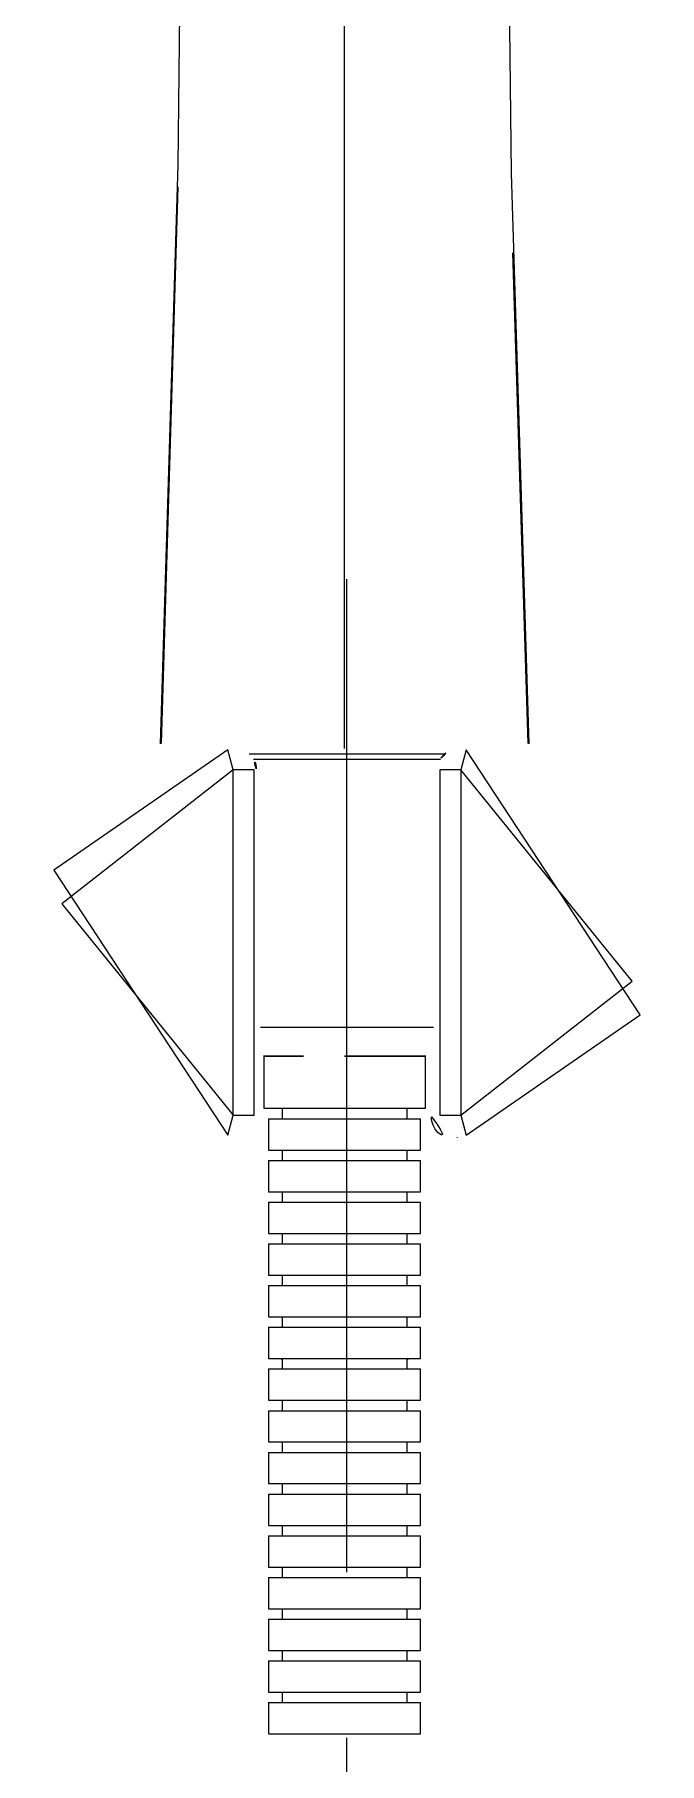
# Model space of a CAD drawing. Extents: x 0 to 16296672895, y -37409619871 to 0.
# Drawn here: x 16296672258.3 to 16296672318.3, y -37409617840.5 to -37409617674.7 of the extents above; entities that cross this region are included whole.
import ezdxf

# ---------------------------------------------------------------- set-up
doc = ezdxf.new("R2010")
doc.units = 0
doc.header["$LTSCALE"] = 10
doc.header["$MEASUREMENT"] = 0
doc.linetypes.add('CENTER2', pattern=[28.575, 19.05, -3.175, 3.175, -3.175])
doc.layers.add('1', color=7, linetype='CONTINUOUS')
doc.layers.add('Cneter', color=1, linetype='CENTER2', lineweight=13)

msp = doc.modelspace()

# ---------------------------------------------------------------- linework, layer by layer
at = {"layer": '1', "color": 7, "linetype": 'Continuous'}
for p, q in [((16296672277.38887, -37409617745.225754), (16296672276.85808, -37409617743.297791)), ((16296672299.76013, -37409617743.297791), (16296672299.22933, -37409617745.2258)), ((16296672278.92194, -37409617743.685349), (16296672288.081329, -37409617743.685341)), ((16296672279.32317, -37409617744.184158), (16296672288.081329, -37409617744.184158)), ((16296672288.081329, -37409617743.685341), (16296672297.69628, -37409617743.685341)), ((16296672288.081329, -37409617744.184158), (16296672297.295031, -37409617744.184158)), ((16296672277.389071, -37409617778.341293), (16296672277.389071, -37409617745.225693)), ((16296672279.387409, -37409617745.226021), (16296672277.389071, -37409617745.226021)), ((16296672279.387409, -37409617778.341011), (16296672279.387409, -37409617745.226021)), ((16296672299.229139, -37409617745.226021), (16296672297.230801, -37409617745.226021)), ((16296672297.230801, -37409617745.226021), (16296672297.230801, -37409617778.341011)), ((16296672299.229139, -37409617745.225739), (16296672299.229139, -37409617778.341339)), ((16296672280.01687, -37409617769.891747), (16296672288.081329, -37409617769.891747)), ((16296672288.081329, -37409617769.891747), (16296672296.601219, -37409617769.891747)), ((16296672280.331329, -37409617772.684837), (16296672280.331329, -37409617777.685341)), ((16296672295.831329, -37409617777.685341), (16296672295.831329, -37409617772.684837)), ((16296672280.331329, -37409617777.685341), (16296672288.081329, -37409617777.685341)), ((16296672282.081329, -37409617777.685341), (16296672282.081329, -37409617778.685341)), ((16296672288.081329, -37409617777.685341), (16296672295.831329, -37409617777.685341)), ((16296672294.081329, -37409617778.685341), (16296672294.081329, -37409617777.685341)), ((16296672276.85807, -37409617780.269241), (16296672277.38887, -37409617778.341232)), ((16296672277.389071, -37409617778.341011), (16296672279.387409, -37409617778.341011)), ((16296672280.78133, -37409617778.685341), (16296672280.78133, -37409617781.685341)), ((16296672280.78133, -37409617778.685341), (16296672288.081329, -37409617778.685341)), ((16296672288.081329, -37409617778.685341), (16296672295.38133, -37409617778.685341)), ((16296672295.38133, -37409617781.685341), (16296672295.38133, -37409617778.685341)), ((16296672297.230801, -37409617778.341011), (16296672299.229139, -37409617778.341011)), ((16296672299.22933, -37409617778.341293), (16296672299.76012, -37409617780.269241)), ((16296672280.78133, -37409617781.685341), (16296672288.081329, -37409617781.685341)), ((16296672280.78133, -37409617782.685341), (16296672280.78133, -37409617785.685341)), ((16296672280.78133, -37409617782.685341), (16296672288.081329, -37409617782.685341)), ((16296672282.081329, -37409617781.685341), (16296672282.081329, -37409617782.685341)), ((16296672288.081329, -37409617781.685341), (16296672295.38133, -37409617781.685341)), ((16296672288.081329, -37409617782.685341), (16296672295.38133, -37409617782.685341)), ((16296672294.081329, -37409617782.685341), (16296672294.081329, -37409617781.685341)), ((16296672295.38133, -37409617785.685341), (16296672295.38133, -37409617782.685341)), ((16296672280.78133, -37409617785.685341), (16296672288.081329, -37409617785.685341)), ((16296672282.081329, -37409617785.685341), (16296672282.081329, -37409617786.685341)), ((16296672288.081329, -37409617785.685341), (16296672295.38133, -37409617785.685341)), ((16296672294.081329, -37409617786.685341), (16296672294.081329, -37409617785.685341)), ((16296672280.78133, -37409617786.685341), (16296672280.78133, -37409617789.685341)), ((16296672280.78133, -37409617786.685341), (16296672288.081329, -37409617786.685341)), ((16296672288.081329, -37409617786.685341), (16296672295.38133, -37409617786.685341)), ((16296672295.38133, -37409617789.685341), (16296672295.38133, -37409617786.685341)), ((16296672280.78133, -37409617789.685341), (16296672288.081329, -37409617789.685341)), ((16296672282.081329, -37409617789.685341), (16296672282.081329, -37409617790.685341)), ((16296672288.081329, -37409617789.685341), (16296672295.38133, -37409617789.685341)), ((16296672294.081329, -37409617790.685341), (16296672294.081329, -37409617789.685341)), ((16296672280.78133, -37409617790.685341), (16296672280.78133, -37409617793.685341)), ((16296672280.78133, -37409617790.685341), (16296672288.081329, -37409617790.685341)), ((16296672288.081329, -37409617790.685341), (16296672295.38133, -37409617790.685341)), ((16296672295.38133, -37409617793.685341), (16296672295.38133, -37409617790.685341)), ((16296672280.78133, -37409617793.685341), (16296672288.081329, -37409617793.685341)), ((16296672280.78133, -37409617794.685341), (16296672280.78133, -37409617797.685341)), ((16296672280.78133, -37409617794.685341), (16296672288.081329, -37409617794.685341)), ((16296672282.081329, -37409617793.685341), (16296672282.081329, -37409617794.685341)), ((16296672288.081329, -37409617793.685341), (16296672295.38133, -37409617793.685341)), ((16296672288.081329, -37409617794.685341), (16296672295.38133, -37409617794.685341)), ((16296672294.081329, -37409617794.685341), (16296672294.081329, -37409617793.685341)), ((16296672295.38133, -37409617797.685341), (16296672295.38133, -37409617794.685341)), ((16296672280.78133, -37409617797.685341), (16296672288.081329, -37409617797.685341)), ((16296672282.081329, -37409617797.685341), (16296672282.081329, -37409617798.685341)), ((16296672288.081329, -37409617797.685341), (16296672295.38133, -37409617797.685341)), ((16296672294.081329, -37409617798.685341), (16296672294.081329, -37409617797.685341)), ((16296672280.78133, -37409617798.685341), (16296672280.78133, -37409617801.685341)), ((16296672280.78133, -37409617798.685341), (16296672288.081329, -37409617798.685341)), ((16296672288.081329, -37409617798.685341), (16296672295.38133, -37409617798.685341)), ((16296672295.38133, -37409617801.685341), (16296672295.38133, -37409617798.685341)), ((16296672280.78133, -37409617801.685341), (16296672288.081329, -37409617801.685341)), ((16296672280.78133, -37409617802.685341), (16296672280.78133, -37409617805.685341)), ((16296672280.78133, -37409617802.685341), (16296672288.081329, -37409617802.685341)), ((16296672282.081329, -37409617801.685341), (16296672282.081329, -37409617802.685341)), ((16296672288.081329, -37409617801.685341), (16296672295.38133, -37409617801.685341)), ((16296672288.081329, -37409617802.685341), (16296672295.38133, -37409617802.685341)), ((16296672294.081329, -37409617802.685341), (16296672294.081329, -37409617801.685341)), ((16296672295.38133, -37409617805.685341), (16296672295.38133, -37409617802.685341)), ((16296672280.78133, -37409617805.685341), (16296672288.081329, -37409617805.685341)), ((16296672282.081329, -37409617805.685341), (16296672282.081329, -37409617806.685341)), ((16296672288.081329, -37409617805.685341), (16296672295.38133, -37409617805.685341)), ((16296672294.081329, -37409617806.685341), (16296672294.081329, -37409617805.685341)), ((16296672280.78133, -37409617806.685341), (16296672280.78133, -37409617809.685341)), ((16296672280.78133, -37409617806.685341), (16296672288.081329, -37409617806.685341)), ((16296672288.081329, -37409617806.685341), (16296672295.38133, -37409617806.685341)), ((16296672295.38133, -37409617809.685341), (16296672295.38133, -37409617806.685341)), ((16296672280.78133, -37409617809.685341), (16296672288.081329, -37409617809.685341)), ((16296672280.78133, -37409617810.685341), (16296672280.78133, -37409617813.685341)), ((16296672280.78133, -37409617810.685341), (16296672288.081329, -37409617810.685341)), ((16296672282.081329, -37409617809.685341), (16296672282.081329, -37409617810.685341)), ((16296672288.081329, -37409617809.685341), (16296672295.38133, -37409617809.685341)), ((16296672288.081329, -37409617810.685341), (16296672295.38133, -37409617810.685341)), ((16296672294.081329, -37409617810.685341), (16296672294.081329, -37409617809.685341)), ((16296672295.38133, -37409617813.685341), (16296672295.38133, -37409617810.685341)), ((16296672280.78133, -37409617813.685341), (16296672288.081329, -37409617813.685341)), ((16296672282.081329, -37409617813.685341), (16296672282.081329, -37409617814.685341)), ((16296672288.081329, -37409617813.685341), (16296672295.38133, -37409617813.685341)), ((16296672294.081329, -37409617814.685341), (16296672294.081329, -37409617813.685341)), ((16296672280.78133, -37409617814.685341), (16296672280.78133, -37409617817.685341)), ((16296672280.78133, -37409617814.685341), (16296672288.081329, -37409617814.685341)), ((16296672288.081329, -37409617814.685341), (16296672295.38133, -37409617814.685341)), ((16296672295.38133, -37409617817.685341), (16296672295.38133, -37409617814.685341)), ((16296672280.78133, -37409617817.685341), (16296672288.081329, -37409617817.685341)), ((16296672282.081329, -37409617817.685341), (16296672282.081329, -37409617818.685341)), ((16296672288.081329, -37409617817.685341), (16296672295.38133, -37409617817.685341)), ((16296672294.081329, -37409617818.685341), (16296672294.081329, -37409617817.685341)), ((16296672280.78133, -37409617818.685341), (16296672280.78133, -37409617821.685341)), ((16296672280.78133, -37409617818.685341), (16296672288.081329, -37409617818.685341)), ((16296672288.081329, -37409617818.685341), (16296672295.38133, -37409617818.685341)), ((16296672295.38133, -37409617821.685341), (16296672295.38133, -37409617818.685341)), ((16296672280.78133, -37409617821.685341), (16296672288.081329, -37409617821.685341)), ((16296672280.78133, -37409617822.685341), (16296672280.78133, -37409617825.685341)), ((16296672280.78133, -37409617822.685341), (16296672288.081329, -37409617822.685341)), ((16296672282.081329, -37409617821.685341), (16296672282.081329, -37409617822.685341)), ((16296672288.081329, -37409617821.685341), (16296672295.38133, -37409617821.685341)), ((16296672288.081329, -37409617822.685341), (16296672295.38133, -37409617822.685341)), ((16296672294.081329, -37409617822.685341), (16296672294.081329, -37409617821.685341)), ((16296672295.38133, -37409617825.685341), (16296672295.38133, -37409617822.685341)), ((16296672280.78133, -37409617825.685341), (16296672288.081329, -37409617825.685341)), ((16296672282.081329, -37409617825.685341), (16296672282.081329, -37409617826.685341)), ((16296672288.081329, -37409617825.685341), (16296672295.38133, -37409617825.685341)), ((16296672294.081329, -37409617826.685341), (16296672294.081329, -37409617825.685341)), ((16296672280.78133, -37409617826.685341), (16296672280.78133, -37409617829.685341)), ((16296672280.78133, -37409617826.685341), (16296672288.081329, -37409617826.685341)), ((16296672288.081329, -37409617826.685341), (16296672295.38133, -37409617826.685341)), ((16296672295.38133, -37409617829.685341), (16296672295.38133, -37409617826.685341)), ((16296672280.78133, -37409617829.685341), (16296672288.081329, -37409617829.685341)), ((16296672280.78133, -37409617830.685341), (16296672280.78133, -37409617833.685341)), ((16296672280.78133, -37409617830.685341), (16296672288.081329, -37409617830.685341)), ((16296672282.081329, -37409617829.685341), (16296672282.081329, -37409617830.685341)), ((16296672288.081329, -37409617829.685341), (16296672295.38133, -37409617829.685341)), ((16296672288.081329, -37409617830.685341), (16296672295.38133, -37409617830.685341)), ((16296672294.081329, -37409617830.685341), (16296672294.081329, -37409617829.685341)), ((16296672295.38133, -37409617833.685341), (16296672295.38133, -37409617830.685341)), ((16296672280.78133, -37409617833.685341), (16296672288.081329, -37409617833.685341)), ((16296672282.081329, -37409617833.685341), (16296672282.081329, -37409617834.685341)), ((16296672288.081329, -37409617833.685341), (16296672295.38133, -37409617833.685341)), ((16296672294.081329, -37409617834.685341), (16296672294.081329, -37409617833.685341)), ((16296672280.78133, -37409617834.685341), (16296672280.78133, -37409617837.685341)), ((16296672280.78133, -37409617834.685341), (16296672288.081329, -37409617834.685341)), ((16296672288.081329, -37409617834.685341), (16296672295.38133, -37409617834.685341)), ((16296672295.38133, -37409617837.685341), (16296672295.38133, -37409617834.685341)), ((16296672280.78133, -37409617837.685341), (16296672288.081329, -37409617837.685341)), ((16296672288.081329, -37409617837.685341), (16296672295.38133, -37409617837.685341))]:
    msp.add_line(p, q, dxfattribs=at)
for points in [[(16296672270.400459, -37409617742.712242, 0), (16296672271.34038, -37409617714.913757, 0), (16296672272.098801, -37409617687.209732, 0), (16296672272.35425, -37409617676.479218, 0), (16296672272.56905, -37409617665.983749, 0), (16296672272.65659, -37409617655.804489, 0), (16296672272.55719, -37409617646.020683, 0)], [(16296672303.605471, -37409617646.020973, 0), (16296672303.50593, -37409617655.986008, 0), (16296672303.599701, -37409617666.360046, 0), (16296672303.82193, -37409617677.058678, 0), (16296672304.08293, -37409617687.996223, 0), (16296672304.36581, -37409617699.06427, 0), (16296672305.76219, -37409617742.711967, 0)], [(16296672288.081329, -37409617743.185417, 0), (16296672288.081329, -37409617738.292526, 0), (16296672288.081329, -37409617733.304741, 0), (16296672288.081329, -37409617728.120956, 0), (16296672288.081329, -37409617722.639862, 0), (16296672288.081329, -37409617716.767578, 0), (16296672288.081329, -37409617710.007538, 0), (16296672288.081329, -37409617702.932716, 0), (16296672288.081329, -37409617695.676453, 0), (16296672288.081329, -37409617684.746437, 0), (16296672288.081329, -37409617674.076828, 0), (16296672288.081329, -37409617663.638779, 0), (16296672288.081329, -37409617653.310699, 0)], [(16296672305.7106, -37409617742.697594, 0), (16296672304.613041, -37409617708.868607, 0), (16296672304.246281, -37409617695.638062, 0), (16296672303.938101, -37409617682.476501, 0)], [(16296672272.05831, -37409617689.288223, 0), (16296672271.663839, -37409617704.204948, 0), (16296672271.20746, -37409617719.154922, 0), (16296672270.4517, -37409617742.696617, 0)], [(16296672276.8582, -37409617743.297752, 0), (16296672273.61132, -37409617744.348213, 0), (16296672270.465891, -37409617745.705597, 0), (16296672267.466181, -37409617747.398666, 0), (16296672264.676821, -37409617749.463364, 0), (16296672262.98045, -37409617751.065727, 0), (16296672261.46002, -37409617752.860924, 0), (16296672260.16798, -37409617754.852837, 0), (16296672259.16823, -37409617757.031662, 0), (16296672258.52965, -37409617759.363426, 0), (16296672258.309231, -37409617761.783447, 0), (16296672258.529631, -37409617764.203453, 0), (16296672259.16819, -37409617766.535233, 0), (16296672260.16791, -37409617768.714043, 0), (16296672261.459921, -37409617770.705978, 0), (16296672262.98033, -37409617772.50119, 0), (16296672264.676741, -37409617774.103577, 0), (16296672267.466089, -37409617776.168297, 0), (16296672270.465811, -37409617777.861397, 0), (16296672273.61128, -37409617779.218811, 0), (16296672276.858191, -37409617780.269279, 0)], [(16296672270.400471, -37409617742.712242, 0), (16296672270.430651, -37409617742.902039, 0), (16296672270.511589, -37409617743.044594, 0)], [(16296672272.618429, -37409617743.001198, 0), (16296672271.72397, -37409617742.92997, 0), (16296672271.043779, -37409617742.848557, 0), (16296672270.61783, -37409617742.773193, 0), (16296672270.472879, -37409617742.739761, 0), (16296672270.42275, -37409617742.72467, 0), (16296672270.400471, -37409617742.712242, 0)], [(16296672270.404751, -37409617742.70282, 0), (16296672270.43614, -37409617742.912727, 0)], [(16296672270.506729, -37409617743.038597, 0), (16296672270.894739, -37409617743.172974, 0), (16296672271.515329, -37409617743.298332, 0), (16296672272.928141, -37409617743.473831, 0)], [(16296672272.618429, -37409617743.001198, 0), (16296672272.70895, -37409617743.307602, 0), (16296672272.90975, -37409617743.473557, 0)], [(16296672272.618429, -37409617743.001198, 0), (16296672272.969419, -37409617743.019913, 0), (16296672273.485121, -37409617743.038986, 0), (16296672274.70812, -37409617743.068703, 0)], [(16296672274.70812, -37409617743.068703, 0), (16296672274.79048, -37409617743.437653, 0), (16296672274.894569, -37409617743.552696, 0), (16296672275.007879, -37409617743.58551, 0)], [(16296672288.081329, -37409617743.185417, 0), (16296672284.104759, -37409617743.179047, 0), (16296672280.24305, -37409617743.158913, 0), (16296672277.37929, -37409617743.124771, 0), (16296672274.70812, -37409617743.068703, 0)], [(16296672279.387409, -37409617745.226021, 0), (16296672279.386021, -37409617745.152473, 0), (16296672279.381929, -37409617745.079033, 0), (16296672279.375151, -37409617745.005783, 0), (16296672279.365681, -37409617744.932823, 0), (16296672279.353531, -37409617744.860268, 0), (16296672279.33873, -37409617744.788208, 0), (16296672279.321289, -37409617744.716743, 0), (16296672279.301241, -37409617744.645973, 0), (16296672279.278589, -37409617744.575974, 0), (16296672279.253401, -37409617744.506859, 0), (16296672279.225679, -37409617744.438713, 0), (16296672279.195471, -37409617744.371643, 0), (16296672279.162821, -37409617744.305717, 0), (16296672279.127769, -37409617744.241043, 0), (16296672279.09037, -37409617744.177696, 0), (16296672279.050671, -37409617744.115784, 0), (16296672279.00872, -37409617744.055359, 0), (16296672278.964581, -37409617743.996521, 0), (16296672278.918301, -37409617743.939346, 0), (16296672278.869961, -37409617743.883911, 0), (16296672278.819611, -37409617743.830292, 0), (16296672278.76733, -37409617743.778557, 0), (16296672278.713181, -37409617743.72879, 0), (16296672278.657249, -37409617743.681053, 0), (16296672278.59959, -37409617743.635391, 0), (16296672278.5403, -37409617743.591888, 0), (16296672278.47945, -37409617743.550598, 0), (16296672278.41713, -37409617743.511574, 0), (16296672278.353411, -37409617743.474861, 0), (16296672278.288389, -37409617743.440529, 0), (16296672278.22216, -37409617743.408607, 0), (16296672278.154791, -37409617743.379143, 0), (16296672278.08639, -37409617743.35218, 0), (16296672278.01705, -37409617743.327751, 0), (16296672277.946859, -37409617743.305893, 0), (16296672277.87591, -37409617743.286629, 0), (16296672277.8043, -37409617743.269989, 0), (16296672277.73214, -37409617743.255997, 0), (16296672277.6595, -37409617743.244667, 0), (16296672277.58651, -37409617743.236023, 0), (16296672277.513241, -37409617743.230072, 0), (16296672277.43981, -37409617743.226807, 0), (16296672277.366301, -37409617743.226257, 0), (16296672277.292839, -37409617743.228416, 0), (16296672277.21949, -37409617743.233276, 0), (16296672277.146379, -37409617743.240837, 0), (16296672277.073601, -37409617743.251083, 0), (16296672277.00124, -37409617743.263992, 0), (16296672276.929411, -37409617743.279556, 0), (16296672276.8582, -37409617743.29776, 0)], [(16296672301.45454, -37409617743.068687, 0), (16296672298.022011, -37409617743.136414, 0), (16296672294.284389, -37409617743.169456, 0), (16296672288.081329, -37409617743.185417, 0)], [(16296672288.081329, -37409617743.185417, 0), (16296672288.081329, -37409617743.65358, 0), (16296672288.081329, -37409617743.684181, 0), (16296672288.081329, -37409617743.68528, 0), (16296672288.081329, -37409617743.685341, 0), (16296672288.081329, -37409617743.685341, 0), (16296672288.081329, -37409617743.685341, 0), (16296672288.081329, -37409617743.685341, 0), (16296672288.081329, -37409617743.68531, 0), (16296672288.081329, -37409617743.685211, 0)], [(16296672299.76, -37409617743.29776, 0), (16296672299.688789, -37409617743.279556, 0), (16296672299.616961, -37409617743.263992, 0), (16296672299.5446, -37409617743.251083, 0), (16296672299.471821, -37409617743.240837, 0), (16296672299.39871, -37409617743.233276, 0), (16296672299.325371, -37409617743.228416, 0), (16296672299.2519, -37409617743.226257, 0), (16296672299.1784, -37409617743.226807, 0), (16296672299.104959, -37409617743.230072, 0), (16296672299.0317, -37409617743.236023, 0), (16296672298.9587, -37409617743.244667, 0), (16296672298.88607, -37409617743.255997, 0), (16296672298.8139, -37409617743.269989, 0), (16296672298.74229, -37409617743.286629, 0), (16296672298.67135, -37409617743.305893, 0), (16296672298.601151, -37409617743.327751, 0), (16296672298.531811, -37409617743.35218, 0), (16296672298.463409, -37409617743.379143, 0), (16296672298.396049, -37409617743.408607, 0), (16296672298.329809, -37409617743.440529, 0), (16296672298.26479, -37409617743.474861, 0), (16296672298.201071, -37409617743.511574, 0), (16296672298.13875, -37409617743.550591, 0), (16296672298.0779, -37409617743.591888, 0), (16296672298.01861, -37409617743.635391, 0), (16296672297.96096, -37409617743.681053, 0), (16296672297.90502, -37409617743.72879, 0), (16296672297.85087, -37409617743.778557, 0), (16296672297.79859, -37409617743.830292, 0), (16296672297.74824, -37409617743.883911, 0), (16296672297.6999, -37409617743.939346, 0), (16296672297.653629, -37409617743.996521, 0), (16296672297.609489, -37409617744.055359, 0), (16296672297.56753, -37409617744.115784, 0), (16296672297.52783, -37409617744.177696, 0), (16296672297.490431, -37409617744.241043, 0), (16296672297.455379, -37409617744.305717, 0), (16296672297.422729, -37409617744.371643, 0), (16296672297.39253, -37409617744.438713, 0), (16296672297.364811, -37409617744.506859, 0), (16296672297.339609, -37409617744.575974, 0), (16296672297.316971, -37409617744.645973, 0), (16296672297.296909, -37409617744.716743, 0), (16296672297.27947, -37409617744.788208, 0), (16296672297.264669, -37409617744.860268, 0), (16296672297.252529, -37409617744.932823, 0), (16296672297.24305, -37409617745.005783, 0), (16296672297.236271, -37409617745.079033, 0), (16296672297.23218, -37409617745.152473, 0), (16296672297.230801, -37409617745.226021, 0)], [(16296672299.55228, -37409617743.24118, 0), (16296672299.668659, -37409617743.272743, 0), (16296672299.76, -37409617743.29776, 0)], [(16296672299.76001, -37409617780.269279, 0), (16296672303.006889, -37409617779.218819, 0), (16296672306.152321, -37409617777.861427, 0), (16296672309.152031, -37409617776.168373, 0), (16296672311.941389, -37409617774.103668, 0), (16296672313.63776, -37409617772.501289, 0), (16296672315.15819, -37409617770.706108, 0), (16296672316.45023, -37409617768.71418, 0), (16296672317.44998, -37409617766.535362, 0), (16296672318.088551, -37409617764.203583, 0), (16296672318.308981, -37409617761.783577, 0), (16296672318.08857, -37409617759.363571, 0), (16296672317.45001, -37409617757.031792, 0), (16296672316.450291, -37409617754.852982, 0), (16296672315.158291, -37409617752.861053, 0), (16296672313.637871, -37409617751.065826, 0), (16296672311.94146, -37409617749.463448, 0), (16296672309.152109, -37409617747.398727, 0), (16296672306.15238, -37409617745.705627, 0), (16296672303.00691, -37409617744.348213, 0), (16296672299.76, -37409617743.297752, 0)], [(16296672301.268129, -37409617743.552681, 0), (16296672301.422239, -37409617743.320778, 0), (16296672301.45454, -37409617743.068687, 0)], [(16296672303.544241, -37409617743.001198, 0), (16296672303.124889, -37409617743.023079, 0), (16296672302.69533, -37409617743.036911, 0), (16296672302.129789, -37409617743.052139, 0), (16296672301.45454, -37409617743.068687, 0)], [(16296672303.07366, -37409617743.511841, 0), (16296672303.443371, -37409617743.321953, 0), (16296672303.544241, -37409617743.001198, 0)], [(16296672303.23385, -37409617743.474129, 0), (16296672304.19521, -37409617743.365593, 0), (16296672304.939831, -37409617743.246193, 0), (16296672305.65568, -37409617743.038918, 0)], [(16296672305.76218, -37409617742.711967, 0), (16296672305.745211, -37409617742.722252, 0), (16296672305.723539, -37409617742.730057, 0), (16296672305.67345, -37409617742.743599, 0), (16296672305.56962, -37409617742.767403, 0), (16296672305.357691, -37409617742.809959, 0), (16296672304.853239, -37409617742.884117, 0), (16296672303.544241, -37409617743.001198, 0)], [(16296672305.5434, -37409617743.070847, 0), (16296672305.665501, -37409617742.873497, 0), (16296672305.692341, -37409617742.692703, 0)], [(16296672305.60001, -37409617743.082687, 0), (16296672305.612101, -37409617743.069, 0), (16296672305.618891, -37409617743.058159, 0)], [(16296672305.60771, -37409617743.091667, 0), (16296672305.737551, -37409617742.886147, 0), (16296672305.76218, -37409617742.711967, 0)], [(16296672272.902929, -37409617743.472961, 0), (16296672273.447041, -37409617743.509804, 0), (16296672274.15534, -37409617743.535477, 0)], [(16296672274.15534, -37409617743.535477, 0), (16296672274.54142, -37409617743.546127, 0), (16296672274.913429, -37409617743.553223, 0)], [(16296672275.00787, -37409617743.585518, 0), (16296672274.597281, -37409617743.577782, 0), (16296672274.30018, -37409617743.570442, 0)], [(16296672274.482031, -37409617744.034492, 0), (16296672275.22525, -37409617743.785828, 0), (16296672275.965031, -37409617743.555054, 0)], [(16296672274.82461, -37409617743.551178, 0), (16296672275.021151, -37409617743.554337, 0)], [(16296672274.91818, -37409617743.520279, 0), (16296672274.929541, -37409617743.521103, 0), (16296672274.941351, -37409617743.521927, 0), (16296672274.953609, -37409617743.522751, 0), (16296672274.966311, -37409617743.523567, 0), (16296672274.97945, -37409617743.524384, 0), (16296672274.99304, -37409617743.525177, 0), (16296672275.007071, -37409617743.525993, 0), (16296672275.02153, -37409617743.526787, 0), (16296672275.036421, -37409617743.527588, 0), (16296672275.05175, -37409617743.528381, 0), (16296672275.067511, -37409617743.529167, 0), (16296672275.0837, -37409617743.529953, 0), (16296672275.1003, -37409617743.530724, 0), (16296672275.117331, -37409617743.531487, 0), (16296672275.134781, -37409617743.532257, 0), (16296672275.152651, -37409617743.53302, 0), (16296672275.170919, -37409617743.533783, 0), (16296672275.18961, -37409617743.534531, 0), (16296672275.2087, -37409617743.535271, 0), (16296672275.228189, -37409617743.536011, 0), (16296672275.248091, -37409617743.536743, 0), (16296672275.268379, -37409617743.537468, 0), (16296672275.289061, -37409617743.538193, 0), (16296672275.310141, -37409617743.538902, 0), (16296672275.3316, -37409617743.539597, 0), (16296672275.353439, -37409617743.540314, 0), (16296672275.375669, -37409617743.541, 0), (16296672275.39826, -37409617743.541687, 0), (16296672275.42123, -37409617743.542374, 0), (16296672275.444571, -37409617743.543037, 0), (16296672275.468269, -37409617743.543701, 0), (16296672275.492331, -37409617743.544357, 0), (16296672275.51675, -37409617743.545013, 0), (16296672275.541519, -37409617743.545647, 0), (16296672275.566641, -37409617743.546303, 0), (16296672275.5921, -37409617743.546921, 0), (16296672275.617901, -37409617743.547539, 0), (16296672275.644039, -37409617743.548149, 0), (16296672275.6705, -37409617743.548752, 0), (16296672275.6973, -37409617743.549347, 0), (16296672275.724409, -37409617743.549942, 0), (16296672275.751841, -37409617743.550507, 0), (16296672275.779591, -37409617743.551086, 0), (16296672275.80764, -37409617743.551651, 0), (16296672275.836, -37409617743.552208, 0), (16296672275.86466, -37409617743.55275, 0), (16296672275.89361, -37409617743.553284, 0), (16296672275.92285, -37409617743.55381, 0), (16296672275.95237, -37409617743.554329, 0), (16296672275.98217, -37409617743.55484, 0)], [(16296672276.00065, -37409617743.602058, 0), (16296672275.485411, -37409617743.593887, 0), (16296672275.118811, -37409617743.587547, 0)], [(16296672276.93309, -37409617743.569946, 0), (16296672277.132641, -37409617743.572906, 0), (16296672277.333599, -37409617743.575798, 0), (16296672277.53591, -37409617743.578644, 0), (16296672277.739559, -37409617743.581444, 0), (16296672277.94453, -37409617743.584167, 0), (16296672278.15078, -37409617743.586853, 0), (16296672278.358299, -37409617743.58947, 0), (16296672278.567051, -37409617743.592041, 0), (16296672278.777, -37409617743.594551, 0), (16296672278.98814, -37409617743.597008, 0), (16296672279.20043, -37409617743.599403, 0), (16296672279.41386, -37409617743.601753, 0), (16296672279.62838, -37409617743.604027, 0), (16296672279.843969, -37409617743.606262, 0), (16296672280.060619, -37409617743.608437, 0), (16296672280.278271, -37409617743.610542, 0), (16296672280.496929, -37409617743.612602, 0), (16296672280.716539, -37409617743.614594, 0), (16296672280.93709, -37409617743.616531, 0), (16296672281.158541, -37409617743.618408, 0), (16296672281.38088, -37409617743.620232, 0), (16296672281.604071, -37409617743.621986, 0), (16296672281.828079, -37409617743.623688, 0), (16296672282.052879, -37409617743.625328, 0), (16296672282.27845, -37409617743.626907, 0), (16296672282.504749, -37409617743.628433, 0), (16296672282.73177, -37409617743.629883, 0), (16296672282.959459, -37409617743.631287, 0), (16296672283.187799, -37409617743.632622, 0), (16296672283.416771, -37409617743.633904, 0), (16296672283.64632, -37409617743.635109, 0), (16296672283.87645, -37409617743.636269, 0), (16296672284.1071, -37409617743.63736, 0), (16296672284.338261, -37409617743.63839, 0), (16296672284.569889, -37409617743.639359, 0), (16296672284.80197, -37409617743.640259, 0), (16296672285.03447, -37409617743.641113, 0), (16296672285.267349, -37409617743.641891, 0), (16296672285.500589, -37409617743.642609, 0), (16296672285.734159, -37409617743.643257, 0), (16296672285.968031, -37409617743.64386, 0), (16296672286.20216, -37409617743.644386, 0), (16296672286.436541, -37409617743.644867, 0), (16296672286.67112, -37409617743.645271, 0), (16296672286.90588, -37409617743.645622, 0), (16296672287.140791, -37409617743.645897, 0), (16296672287.37582, -37409617743.646118, 0), (16296672287.610941, -37409617743.646278, 0), (16296672287.846121, -37409617743.64637, 0), (16296672288.081329, -37409617743.6464, 0)], [(16296672288.081329, -37409617743.685211, 0), (16296672285.43722, -37409617743.681297, 0), (16296672283.185129, -37409617743.672783, 0), (16296672281.14559, -37409617743.659401, 0), (16296672279.62553, -37409617743.646133, 0), (16296672278.235519, -37409617743.631508, 0), (16296672276.935711, -37409617743.615356, 0)], [(16296672279.584669, -37409617745.172287, 0), (16296672279.58432, -37409617745.135948, 0), (16296672279.583309, -37409617745.099609, 0), (16296672279.58165, -37409617745.063301, 0), (16296672279.579321, -37409617745.027031, 0), (16296672279.57634, -37409617744.990807, 0), (16296672279.572701, -37409617744.954643, 0), (16296672279.568411, -37409617744.918549, 0), (16296672279.56345, -37409617744.882553, 0), (16296672279.55785, -37409617744.846626, 0), (16296672279.55159, -37409617744.810822, 0), (16296672279.544689, -37409617744.775139, 0), (16296672279.53714, -37409617744.739594, 0), (16296672279.52894, -37409617744.70417, 0), (16296672279.520109, -37409617744.668907, 0), (16296672279.51063, -37409617744.633827, 0), (16296672279.500521, -37409617744.598907, 0), (16296672279.489771, -37409617744.564194, 0), (16296672279.478399, -37409617744.529663, 0), (16296672279.4664, -37409617744.495354, 0), (16296672279.453791, -37409617744.461273, 0), (16296672279.44055, -37409617744.427406, 0), (16296672279.426701, -37409617744.393806, 0), (16296672279.412251, -37409617744.360458, 0), (16296672279.39719, -37409617744.327377, 0), (16296672279.381531, -37409617744.294579, 0), (16296672279.36528, -37409617744.262062, 0), (16296672279.34845, -37409617744.229851, 0), (16296672279.33103, -37409617744.197952, 0), (16296672279.31303, -37409617744.166367, 0), (16296672279.29447, -37409617744.135132, 0), (16296672279.275339, -37409617744.104233, 0), (16296672279.25565, -37409617744.073677, 0), (16296672279.235411, -37409617744.043488, 0), (16296672279.214621, -37409617744.013672, 0), (16296672279.1933, -37409617743.984238, 0), (16296672279.17145, -37409617743.9552, 0), (16296672279.149071, -37409617743.926559, 0), (16296672279.126181, -37409617743.898338, 0), (16296672279.102779, -37409617743.870529, 0), (16296672279.07888, -37409617743.843147, 0), (16296672279.054489, -37409617743.816223, 0), (16296672279.02961, -37409617743.789726, 0), (16296672279.00425, -37409617743.763687, 0), (16296672278.97843, -37409617743.738129, 0), (16296672278.952141, -37409617743.713043, 0), (16296672278.925409, -37409617743.688423, 0), (16296672278.89823, -37409617743.664307, 0), (16296672278.870621, -37409617743.640694, 0), (16296672278.842581, -37409617743.617569, 0), (16296672278.814131, -37409617743.594963, 0)], [(16296672288.081329, -37409617743.6464, 0), (16296672288.32745, -37409617743.64637, 0), (16296672288.57354, -37409617743.646263, 0), (16296672288.819559, -37409617743.646103, 0), (16296672289.065479, -37409617743.645851, 0), (16296672289.31126, -37409617743.645554, 0), (16296672289.55687, -37409617743.645157, 0), (16296672289.802271, -37409617743.644722, 0), (16296672290.04744, -37409617743.644203, 0), (16296672290.29233, -37409617743.643623, 0), (16296672290.536909, -37409617743.642967, 0), (16296672290.781151, -37409617743.64225, 0), (16296672291.025021, -37409617743.641457, 0), (16296672291.26848, -37409617743.640602, 0), (16296672291.51149, -37409617743.639679, 0), (16296672291.75403, -37409617743.638687, 0), (16296672291.996059, -37409617743.637627, 0), (16296672292.237539, -37409617743.636497, 0), (16296672292.478451, -37409617743.635307, 0), (16296672292.71874, -37409617743.634041, 0), (16296672292.958389, -37409617743.632713, 0), (16296672293.197359, -37409617743.631317, 0), (16296672293.435619, -37409617743.629852, 0), (16296672293.67313, -37409617743.628326, 0), (16296672293.90987, -37409617743.626732, 0), (16296672294.14579, -37409617743.625069, 0), (16296672294.38088, -37409617743.623337, 0), (16296672294.615089, -37409617743.621552, 0), (16296672294.848379, -37409617743.61969, 0), (16296672295.08074, -37409617743.617767, 0), (16296672295.31213, -37409617743.615784, 0), (16296672295.542509, -37409617743.613731, 0), (16296672295.771851, -37409617743.61161, 0), (16296672296.00012, -37409617743.609428, 0), (16296672296.227289, -37409617743.607193, 0), (16296672296.453329, -37409617743.604881, 0), (16296672296.678209, -37409617743.602509, 0), (16296672296.90189, -37409617743.600067, 0), (16296672297.12434, -37409617743.59758, 0), (16296672297.345539, -37409617743.595016, 0), (16296672297.565439, -37409617743.5924, 0), (16296672297.784031, -37409617743.589722, 0), (16296672298.00127, -37409617743.586983, 0), (16296672298.217131, -37409617743.584183, 0), (16296672298.43158, -37409617743.581306, 0), (16296672298.6446, -37409617743.5784, 0), (16296672298.85614, -37409617743.575417, 0), (16296672299.066179, -37409617743.572372, 0), (16296672299.2747, -37409617743.569267, 0), (16296672299.481661, -37409617743.566116, 0), (16296672299.68704, -37409617743.562897, 0)], [(16296672299.680429, -37409617743.609123, 0), (16296672298.0019, -37409617743.630653, 0), (16296672296.120609, -37409617743.650032, 0), (16296672294.014641, -37409617743.666641, 0), (16296672292.27784, -37409617743.676064, 0), (16296672290.31193, -37409617743.682259, 0), (16296672288.081329, -37409617743.685211, 0)], [(16296672297.81127, -37409617743.589378, 0), (16296672297.78257, -37409617743.611961, 0), (16296672297.754299, -37409617743.635071, 0), (16296672297.72644, -37409617743.658691, 0), (16296672297.69903, -37409617743.682823, 0), (16296672297.67206, -37409617743.707443, 0), (16296672297.64554, -37409617743.732552, 0), (16296672297.61948, -37409617743.758148, 0), (16296672297.593901, -37409617743.78421, 0), (16296672297.56879, -37409617743.810738, 0), (16296672297.54418, -37409617743.837723, 0), (16296672297.52006, -37409617743.865143, 0), (16296672297.496441, -37409617743.893013, 0), (16296672297.473339, -37409617743.921303, 0), (16296672297.45075, -37409617743.949997, 0), (16296672297.428699, -37409617743.979118, 0), (16296672297.407181, -37409617744.008629, 0), (16296672297.3862, -37409617744.038528, 0), (16296672297.36577, -37409617744.06881, 0), (16296672297.34589, -37409617744.099457, 0), (16296672297.32658, -37409617744.130463, 0), (16296672297.30784, -37409617744.161812, 0), (16296672297.289671, -37409617744.193497, 0), (16296672297.272079, -37409617744.225517, 0), (16296672297.255079, -37409617744.257851, 0), (16296672297.23867, -37409617744.290489, 0), (16296672297.22287, -37409617744.323418, 0), (16296672297.207661, -37409617744.356628, 0), (16296672297.19306, -37409617744.390106, 0), (16296672297.179079, -37409617744.423866, 0), (16296672297.16572, -37409617744.457863, 0), (16296672297.152969, -37409617744.492104, 0), (16296672297.14086, -37409617744.526558, 0), (16296672297.12937, -37409617744.561234, 0), (16296672297.118521, -37409617744.596123, 0), (16296672297.108311, -37409617744.631203, 0), (16296672297.09874, -37409617744.666443, 0), (16296672297.089821, -37409617744.701874, 0), (16296672297.081539, -37409617744.73745, 0), (16296672297.07391, -37409617744.773178, 0), (16296672297.06694, -37409617744.809036, 0), (16296672297.060619, -37409617744.845009, 0), (16296672297.05496, -37409617744.881104, 0), (16296672297.049959, -37409617744.91729, 0), (16296672297.04562, -37409617744.95356, 0), (16296672297.041941, -37409617744.989899, 0), (16296672297.038931, -37409617745.026314, 0), (16296672297.036579, -37409617745.062759, 0), (16296672297.034901, -37409617745.099251, 0), (16296672297.03388, -37409617745.135773, 0), (16296672297.033541, -37409617745.172287, 0)], [(16296672300.18049, -37409617743.55484, 0), (16296672300.210291, -37409617743.554329, 0), (16296672300.23982, -37409617743.55381, 0), (16296672300.26906, -37409617743.553284, 0), (16296672300.29801, -37409617743.55275, 0), (16296672300.32666, -37409617743.552208, 0), (16296672300.355021, -37409617743.551651, 0), (16296672300.38307, -37409617743.551086, 0), (16296672300.41082, -37409617743.550507, 0), (16296672300.43825, -37409617743.549942, 0), (16296672300.465361, -37409617743.549347, 0), (16296672300.492161, -37409617743.548752, 0), (16296672300.518629, -37409617743.548149, 0), (16296672300.54476, -37409617743.547539, 0), (16296672300.57056, -37409617743.546921, 0), (16296672300.59602, -37409617743.546303, 0), (16296672300.62114, -37409617743.545647, 0), (16296672300.64591, -37409617743.545013, 0), (16296672300.67033, -37409617743.544357, 0), (16296672300.694389, -37409617743.543701, 0), (16296672300.71809, -37409617743.543037, 0), (16296672300.74143, -37409617743.542374, 0), (16296672300.7644, -37409617743.541687, 0), (16296672300.786989, -37409617743.541, 0), (16296672300.809219, -37409617743.540314, 0), (16296672300.83106, -37409617743.539597, 0), (16296672300.85252, -37409617743.538902, 0), (16296672300.8736, -37409617743.538193, 0), (16296672300.894279, -37409617743.537468, 0), (16296672300.91457, -37409617743.536743, 0), (16296672300.934469, -37409617743.536011, 0), (16296672300.95396, -37409617743.535271, 0), (16296672300.973049, -37409617743.534531, 0), (16296672300.991739, -37409617743.533783, 0), (16296672301.010019, -37409617743.53302, 0), (16296672301.02788, -37409617743.532257, 0), (16296672301.04533, -37409617743.531487, 0), (16296672301.062361, -37409617743.530724, 0), (16296672301.07897, -37409617743.529953, 0), (16296672301.09515, -37409617743.529167, 0), (16296672301.11091, -37409617743.528381, 0), (16296672301.12624, -37409617743.527588, 0), (16296672301.14113, -37409617743.526787, 0), (16296672301.1556, -37409617743.525993, 0), (16296672301.169621, -37409617743.525177, 0), (16296672301.18321, -37409617743.524384, 0), (16296672301.19635, -37409617743.523567, 0), (16296672301.209049, -37409617743.522751, 0), (16296672301.22131, -37409617743.521927, 0), (16296672301.23312, -37409617743.521103, 0), (16296672301.24448, -37409617743.520279, 0)], [(16296672301.997231, -37409617743.989471, 0), (16296672301.2883, -37409617743.75425, 0), (16296672300.611059, -37409617743.547287, 0)], [(16296672301.154819, -37409617743.585518, 0), (16296672300.88195, -37409617743.590424, 0), (16296672300.652981, -37409617743.594292, 0)], [(16296672301.195499, -37409617743.553627, 0), (16296672301.33782, -37409617743.551323, 0)], [(16296672301.249081, -37409617743.553284, 0), (16296672301.70129, -37409617743.54438, 0), (16296672301.989889, -37409617743.536133, 0)], [(16296672303.07366, -37409617743.511909, 0), (16296672302.471359, -37409617743.548851, 0), (16296672301.84079, -37409617743.571037, 0)], [(16296672301.989889, -37409617743.536133, 0), (16296672302.85207, -37409617743.502518, 0), (16296672303.259489, -37409617743.473038, 0)], [(16296672277.389071, -37409617745.225693, 0), (16296672274.83567, -37409617746.029984, 0), (16296672272.07266, -37409617747.1548, 0), (16296672269.265989, -37409617748.634361, 0), (16296672266.657761, -37409617750.42627, 0), (16296672264.498871, -37409617752.372269, 0), (16296672262.879431, -37409617754.306557, 0), (16296672261.71596, -37409617756.198868, 0), (16296672260.92378, -37409617758.06868, 0), (16296672260.46348, -37409617759.914574, 0), (16296672260.30912, -37409617761.74131, 0), (16296672260.44978, -37409617763.567802, 0), (16296672260.89555, -37409617765.412903, 0), (16296672261.67173, -37409617767.28167, 0), (16296672262.816589, -37409617769.172371, 0), (16296672264.411579, -37409617771.103577, 0), (16296672266.1525, -37409617772.731796, 0), (16296672268.24493, -37409617774.28756, 0), (16296672270.556499, -37409617775.661179, 0), (16296672272.93494, -37409617776.794487, 0), (16296672275.239241, -37409617777.678352, 0), (16296672277.389071, -37409617778.341293, 0)], [(16296672279.387409, -37409617745.226021, 0), (16296672279.49781, -37409617745.195808, 0), (16296672279.584669, -37409617745.172287, 0)], [(16296672279.584669, -37409617745.172302, 0), (16296672279.58473, -37409617745.171631, 0), (16296672279.584801, -37409617745.170959, 0), (16296672279.58486, -37409617745.170288, 0), (16296672279.584921, -37409617745.169617, 0), (16296672279.58498, -37409617745.168953, 0), (16296672279.585039, -37409617745.168282, 0), (16296672279.585091, -37409617745.16761, 0), (16296672279.58515, -37409617745.166939, 0), (16296672279.585199, -37409617745.166283, 0), (16296672279.585251, -37409617745.165604, 0), (16296672279.58531, -37409617745.164932, 0), (16296672279.58535, -37409617745.164261, 0), (16296672279.5854, -37409617745.163597, 0), (16296672279.585449, -37409617745.162933, 0), (16296672279.585489, -37409617745.162247, 0), (16296672279.585529, -37409617745.161583, 0), (16296672279.585581, -37409617745.160912, 0), (16296672279.585609, -37409617745.160248, 0), (16296672279.585649, -37409617745.159576, 0), (16296672279.58569, -37409617745.158913, 0), (16296672279.58572, -37409617745.158234, 0), (16296672279.58576, -37409617745.15757, 0), (16296672279.585791, -37409617745.156898, 0), (16296672279.585819, -37409617745.156227, 0), (16296672279.58585, -37409617745.155563, 0), (16296672279.585871, -37409617745.154877, 0), (16296672279.585899, -37409617745.154221, 0), (16296672279.58592, -37409617745.153549, 0), (16296672279.585939, -37409617745.152878, 0), (16296672279.58596, -37409617745.152206, 0), (16296672279.585979, -37409617745.151543, 0), (16296672279.586, -37409617745.150871, 0), (16296672279.58602, -37409617745.1502, 0), (16296672279.586029, -37409617745.149529, 0), (16296672279.58604, -37409617745.148857, 0), (16296672279.58606, -37409617745.148193, 0), (16296672279.586069, -37409617745.147522, 0), (16296672279.586069, -37409617745.146851, 0), (16296672279.586081, -37409617745.146187, 0), (16296672279.58609, -37409617745.145523, 0), (16296672279.58609, -37409617745.144836, 0), (16296672279.58609, -37409617745.14418, 0), (16296672279.58609, -37409617745.143509, 0), (16296672279.58609, -37409617745.142838, 0), (16296672279.58609, -37409617745.142174, 0), (16296672279.586081, -37409617745.141502, 0), (16296672279.586081, -37409617745.140831, 0), (16296672279.586069, -37409617745.14016, 0), (16296672279.58606, -37409617745.139503, 0), (16296672279.58605, -37409617745.138817, 0)], [(16296672279.584669, -37409617745.172287, 0), (16296672279.74172, -37409617754.446487, 0), (16296672279.868071, -37409617761.703102, 0)], [(16296672297.03614, -37409617745.166451, 0), (16296672296.91572, -37409617752.143448, 0), (16296672296.820299, -37409617757.612007, 0)], [(16296672296.820921, -37409617757.664291, 0), (16296672296.89398, -37409617753.42498, 0), (16296672296.9408, -37409617750.677116, 0), (16296672296.987301, -37409617747.926086, 0), (16296672297.033541, -37409617745.172287, 0)], [(16296672297.03215, -37409617745.138817, 0), (16296672297.032141, -37409617745.139488, 0), (16296672297.032129, -37409617745.14016, 0), (16296672297.03212, -37409617745.140823, 0), (16296672297.03212, -37409617745.141487, 0), (16296672297.03211, -37409617745.142174, 0), (16296672297.03211, -37409617745.142838, 0), (16296672297.03211, -37409617745.143501, 0), (16296672297.03211, -37409617745.144173, 0), (16296672297.03211, -37409617745.144836, 0), (16296672297.03212, -37409617745.145523, 0), (16296672297.03212, -37409617745.146179, 0), (16296672297.032129, -37409617745.146851, 0), (16296672297.032141, -37409617745.147522, 0), (16296672297.032141, -37409617745.148193, 0), (16296672297.03216, -37409617745.148857, 0), (16296672297.032169, -37409617745.149529, 0), (16296672297.032181, -37409617745.1502, 0), (16296672297.0322, -37409617745.150871, 0), (16296672297.032221, -37409617745.151543, 0), (16296672297.03224, -37409617745.152206, 0), (16296672297.032261, -37409617745.152878, 0), (16296672297.03228, -37409617745.153549, 0), (16296672297.032301, -37409617745.154221, 0), (16296672297.03233, -37409617745.154877, 0), (16296672297.03236, -37409617745.155563, 0), (16296672297.032379, -37409617745.156227, 0), (16296672297.03241, -37409617745.156898, 0), (16296672297.03245, -37409617745.15757, 0), (16296672297.03248, -37409617745.158234, 0), (16296672297.032511, -37409617745.158913, 0), (16296672297.032551, -37409617745.159576, 0), (16296672297.032591, -37409617745.160248, 0), (16296672297.032631, -37409617745.160919, 0), (16296672297.032669, -37409617745.161583, 0), (16296672297.032709, -37409617745.162247, 0), (16296672297.032749, -37409617745.162933, 0), (16296672297.032801, -37409617745.163597, 0), (16296672297.03285, -37409617745.164268, 0), (16296672297.0329, -37409617745.164932, 0), (16296672297.032949, -37409617745.165604, 0), (16296672297.033001, -37409617745.166283, 0), (16296672297.033051, -37409617745.166946, 0), (16296672297.03311, -37409617745.167618, 0), (16296672297.033159, -37409617745.168282, 0), (16296672297.03322, -37409617745.168953, 0), (16296672297.033279, -37409617745.169617, 0), (16296672297.03334, -37409617745.170303, 0), (16296672297.0334, -37409617745.170967, 0), (16296672297.03347, -37409617745.171631, 0), (16296672297.033541, -37409617745.172302, 0)], [(16296672297.033541, -37409617745.172287, 0), (16296672297.14406, -37409617745.202263, 0), (16296672297.230801, -37409617745.226021, 0)], [(16296672299.229139, -37409617778.341339, 0), (16296672301.78253, -37409617777.537048, 0), (16296672304.545549, -37409617776.412231, 0), (16296672307.352209, -37409617774.932671, 0), (16296672309.96044, -37409617773.140762, 0), (16296672312.119329, -37409617771.194763, 0), (16296672313.73877, -37409617769.260483, 0), (16296672314.90225, -37409617767.368156, 0), (16296672315.694429, -37409617765.498352, 0), (16296672316.15472, -37409617763.652473, 0), (16296672316.30909, -37409617761.825722, 0), (16296672316.16843, -37409617759.999229, 0), (16296672315.722651, -37409617758.154137, 0), (16296672314.94647, -37409617756.285362, 0), (16296672313.801611, -37409617754.394661, 0), (16296672312.206631, -37409617752.463463, 0), (16296672310.46571, -37409617750.835228, 0), (16296672308.37327, -37409617749.279472, 0), (16296672306.061701, -37409617747.905853, 0), (16296672303.68326, -37409617746.772537, 0), (16296672301.37896, -37409617745.88868, 0), (16296672299.229139, -37409617745.225739, 0)], [(16296672279.86902, -37409617761.655167, 0), (16296672279.795179, -37409617757.48513, 0), (16296672279.73768, -37409617754.202362, 0)], [(16296672296.430719, -37409617778.551872, 0), (16296672296.570681, -37409617771.533958, 0), (16296672296.656231, -37409617766.934174, 0), (16296672296.739429, -37409617762.308296, 0), (16296672296.820921, -37409617757.664291, 0)], [(16296672279.868071, -37409617761.703102, 0), (16296672279.972019, -37409617767.484581, 0), (16296672280.041321, -37409617771.204323, 0), (16296672280.112789, -37409617774.898399, 0), (16296672280.187349, -37409617778.551697, 0)], [(16296672276.858191, -37409617780.269257, 0), (16296672276.929399, -37409617780.287468, 0), (16296672277.00123, -37409617780.303032, 0), (16296672277.073589, -37409617780.315948, 0), (16296672277.14637, -37409617780.326187, 0), (16296672277.219481, -37409617780.333748, 0), (16296672277.29283, -37409617780.338608, 0), (16296672277.366301, -37409617780.340759, 0), (16296672277.4398, -37409617780.34021, 0), (16296672277.513229, -37409617780.33696, 0), (16296672277.5865, -37409617780.331009, 0), (16296672277.659491, -37409617780.322357, 0), (16296672277.73213, -37409617780.311043, 0), (16296672277.804291, -37409617780.297043, 0), (16296672277.8759, -37409617780.280403, 0), (16296672277.94685, -37409617780.261139, 0), (16296672278.01704, -37409617780.239281, 0), (16296672278.08639, -37409617780.214851, 0), (16296672278.154791, -37409617780.187889, 0), (16296672278.222151, -37409617780.158417, 0), (16296672278.288389, -37409617780.126503, 0), (16296672278.353411, -37409617780.092171, 0), (16296672278.41712, -37409617780.055458, 0), (16296672278.47945, -37409617780.016434, 0), (16296672278.5403, -37409617779.975143, 0), (16296672278.59959, -37409617779.931641, 0), (16296672278.65724, -37409617779.885986, 0), (16296672278.713181, -37409617779.838242, 0), (16296672278.76733, -37409617779.788467, 0), (16296672278.819611, -37409617779.73674, 0), (16296672278.869961, -37409617779.683121, 0), (16296672278.918301, -37409617779.627693, 0), (16296672278.964569, -37409617779.570511, 0), (16296672279.008711, -37409617779.511673, 0), (16296672279.050671, -37409617779.451248, 0), (16296672279.09037, -37409617779.389328, 0), (16296672279.127769, -37409617779.325981, 0), (16296672279.162821, -37409617779.261307, 0), (16296672279.195471, -37409617779.195389, 0), (16296672279.22567, -37409617779.128311, 0), (16296672279.253401, -37409617779.060173, 0), (16296672279.278589, -37409617778.991058, 0), (16296672279.301229, -37409617778.921066, 0), (16296672279.321289, -37409617778.850288, 0), (16296672279.33873, -37409617778.778816, 0), (16296672279.353531, -37409617778.706757, 0), (16296672279.365681, -37409617778.634201, 0), (16296672279.375151, -37409617778.561249, 0), (16296672279.381929, -37409617778.487999, 0), (16296672279.386021, -37409617778.414551, 0), (16296672279.3874, -37409617778.341003, 0)], [(16296672278.07967, -37409617780.548866, 0), (16296672278.96731, -37409617780.393646, 0), (16296672279.697241, -37409617779.863449, 0), (16296672280.06102, -37409617779.251404, 0), (16296672280.187599, -37409617778.551697, 0)], [(16296672280.187599, -37409617778.551697, 0), (16296672279.739491, -37409617778.436012, 0), (16296672279.387409, -37409617778.341011, 0)], [(16296672280.78133, -37409617778.8022, 0), (16296672280.151421, -37409617778.555763, 0)], [(16296672297.230801, -37409617778.341011, 0), (16296672296.782721, -37409617778.461388, 0), (16296672295.38133, -37409617778.830803, 0)], [(16296672296.429489, -37409617778.509506, 0), (16296672296.429661, -37409617778.533257, 0), (16296672296.430719, -37409617778.551918, 0)], [(16296672296.430651, -37409617778.551872, 0), (16296672296.43174, -37409617778.616882, 0), (16296672296.434931, -37409617778.681824, 0), (16296672296.440229, -37409617778.74662, 0), (16296672296.44763, -37409617778.811218, 0), (16296672296.45713, -37409617778.875542, 0), (16296672296.46871, -37409617778.939529, 0), (16296672296.482361, -37409617779.003098, 0), (16296672296.49807, -37409617779.066193, 0), (16296672296.51582, -37409617779.128754, 0), (16296672296.535589, -37409617779.190689, 0), (16296672296.557369, -37409617779.251953, 0), (16296672296.58112, -37409617779.312477, 0), (16296672296.606819, -37409617779.3722, 0), (16296672296.634451, -37409617779.431061, 0), (16296672296.66398, -37409617779.488983, 0), (16296672296.695379, -37409617779.545921, 0), (16296672296.7286, -37409617779.601807, 0), (16296672296.76363, -37409617779.656593, 0), (16296672296.800409, -37409617779.71019, 0), (16296672296.838909, -37409617779.762573, 0), (16296672296.879101, -37409617779.813683, 0), (16296672296.920919, -37409617779.863449, 0), (16296672296.96434, -37409617779.911827, 0), (16296672297.0093, -37409617779.958794, 0), (16296672297.055771, -37409617780.004242, 0), (16296672297.103689, -37409617780.048172, 0), (16296672297.153009, -37409617780.090523, 0), (16296672297.203671, -37409617780.131233, 0), (16296672297.25563, -37409617780.17028, 0), (16296672297.30884, -37409617780.207619, 0), (16296672297.36322, -37409617780.24321, 0), (16296672297.41873, -37409617780.277008, 0), (16296672297.475309, -37409617780.308983, 0), (16296672297.5329, -37409617780.339104, 0), (16296672297.59144, -37409617780.36734, 0), (16296672297.65086, -37409617780.393646, 0), (16296672297.7111, -37409617780.418007, 0), (16296672297.7721, -37409617780.440407, 0), (16296672297.833799, -37409617780.460808, 0), (16296672297.89612, -37409617780.479187, 0), (16296672297.959009, -37409617780.495529, 0), (16296672298.0224, -37409617780.509819, 0), (16296672298.08621, -37409617780.522041, 0), (16296672298.150391, -37409617780.532173, 0), (16296672298.214861, -37409617780.540222, 0), (16296672298.27956, -37409617780.546158, 0), (16296672298.34441, -37409617780.550003, 0), (16296672298.409361, -37409617780.55172, 0), (16296672298.474319, -37409617780.551331, 0), (16296672298.53924, -37409617780.54882, 0)], [(16296672296.47813, -37409617778.550621, 0), (16296672296.431709, -37409617778.569267, 0)], [(16296672297.230801, -37409617778.341011, 0), (16296672297.23218, -37409617778.414558, 0), (16296672297.236271, -37409617778.488007, 0), (16296672297.24305, -37409617778.561256, 0), (16296672297.252529, -37409617778.634209, 0), (16296672297.264669, -37409617778.706757, 0), (16296672297.27947, -37409617778.778816, 0), (16296672297.296909, -37409617778.850288, 0), (16296672297.316971, -37409617778.921066, 0), (16296672297.339609, -37409617778.991058, 0), (16296672297.364811, -37409617779.060173, 0), (16296672297.39253, -37409617779.128319, 0), (16296672297.422729, -37409617779.195389, 0), (16296672297.455379, -37409617779.261307, 0), (16296672297.490431, -37409617779.325989, 0), (16296672297.52783, -37409617779.389328, 0), (16296672297.567539, -37409617779.451263, 0), (16296672297.609489, -37409617779.511673, 0), (16296672297.653629, -37409617779.570511, 0), (16296672297.6999, -37409617779.627693, 0), (16296672297.748249, -37409617779.683121, 0), (16296672297.79859, -37409617779.73674, 0), (16296672297.85087, -37409617779.788467, 0), (16296672297.90502, -37409617779.838242, 0), (16296672297.96096, -37409617779.885986, 0), (16296672298.01861, -37409617779.931641, 0), (16296672298.077909, -37409617779.975143, 0), (16296672298.13875, -37409617780.016441, 0), (16296672298.20108, -37409617780.055473, 0), (16296672298.264799, -37409617780.092171, 0), (16296672298.329809, -37409617780.126511, 0), (16296672298.396049, -37409617780.158432, 0), (16296672298.463421, -37409617780.187889, 0), (16296672298.531811, -37409617780.214851, 0), (16296672298.60116, -37409617780.239281, 0), (16296672298.67135, -37409617780.261147, 0), (16296672298.7423, -37409617780.280403, 0), (16296672298.81391, -37409617780.297043, 0), (16296672298.88607, -37409617780.311043, 0), (16296672298.95871, -37409617780.322357, 0), (16296672299.0317, -37409617780.331009, 0), (16296672299.104971, -37409617780.33696, 0), (16296672299.1784, -37409617780.340218, 0), (16296672299.2519, -37409617780.340767, 0), (16296672299.325371, -37409617780.338608, 0), (16296672299.39872, -37409617780.333748, 0), (16296672299.47183, -37409617780.326187, 0), (16296672299.544609, -37409617780.315948, 0), (16296672299.61697, -37409617780.30304, 0), (16296672299.688801, -37409617780.287468, 0), (16296672299.76001, -37409617780.269257, 0)], [(16296672277.700279, -37409617780.491241, 0), (16296672277.22789, -37409617780.369133, 0), (16296672276.858191, -37409617780.269272, 0)], [(16296672277.260521, -37409617780.336746, 0), (16296672278.07885, -37409617780.548759, 0)], [(16296672278.05534, -37409617780.530083, 0), (16296672278.96064, -37409617780.764801, 0), (16296672280.007259, -37409617780.992569, 0)], [(16296672278.072929, -37409617780.530487, 0), (16296672278.114981, -37409617780.54425, 0), (16296672278.149759, -37409617780.555481, 0)], [(16296672280.78133, -37409617781.136932, 0), (16296672279.863831, -37409617780.974693, 0)], [(16296672296.747681, -37409617780.975998, 0), (16296672295.38133, -37409617781.209801, 0)], [(16296672296.605551, -37409617780.993736, 0), (16296672297.830139, -37409617780.723457, 0), (16296672298.493469, -37409617780.549637, 0)], [(16296672298.53937, -37409617780.548759, 0), (16296672299.35771, -37409617780.336746, 0)], [(16296672299.76001, -37409617780.269272, 0), (16296672299.28928, -37409617780.395767, 0), (16296672298.917919, -37409617780.491241, 0)], [(16296672291.11578, -37409617781.685333, 0), (16296672290.41519, -37409617781.734169, 0), (16296672288.309099, -37409617781.783524, 0)]]:
    msp.add_polyline3d(points, dxfattribs=at)
for centre, start, end in [((16296672277.58633, -37409617745.172287), 0.95867473, 50.32503315), ((16296672299.03187, -37409617745.172287), 127.6799329, 179.04132527), ((16296672298.428989, -37409617778.551933), 178.77987178, 273.3936958), ((16296672298.428989, -37409617778.551933), 282.95149075, 284.13675023)]:
    msp.add_arc(centre, 2, start, end, dxfattribs=at)
for points, knots in [([(16296672280.281361, -37409617772.683662), (16296672280.281361, -37409617772.683662), (16296672280.281349, -37409617772.683662), (16296672280.281361, -37409617772.683662), (16296672281.121981, -37409617772.683662), (16296672284.00985, -37409617772.683662), (16296672286.039301, -37409617772.683662), (16296672288.081329, -37409617772.683662)], [0, 0, 0, 0, 0.0008240105, 0.0008240105, 0.5004120053, 0.5004120053, 1, 1, 1, 1]), ([(16296672288.081329, -37409617772.683662), (16296672290.12336, -37409617772.683662), (16296672292.152809, -37409617772.683662), (16296672295.04067, -37409617772.683662), (16296672295.88131, -37409617772.683662), (16296672295.88131, -37409617772.683662), (16296672295.8813, -37409617772.683662), (16296672295.8813, -37409617772.683662)], [0, 0, 0, 0, 0.4995903336, 0.4995903336, 0.9991806673, 0.9991806673, 1, 1, 1, 1])]:
    msp.add_open_spline(points, degree=3, knots=knots, dxfattribs=at)
for points in [[(16296672282.10256, -37409617801.769997), (16296672282.040001, -37409617801.750267), (16296672281.97699, -37409617801.730057), (16296672281.913561, -37409617801.709351)], [(16296672294.21364, -37409617801.721024), (16296672294.15971, -37409617801.738487), (16296672294.106091, -37409617801.755623), (16296672294.052799, -37409617801.772392)]]:
    msp.add_open_spline(points, degree=3, dxfattribs=at)
at = {"layer": 'Cneter', "lineweight": 5, "ltscale": 0.5}
msp.add_line((16296672288.309099, -37409617965.066322), (16296672288.309099, -37409617723.697357), dxfattribs=at)

doc.saveas('drawing.dxf')
